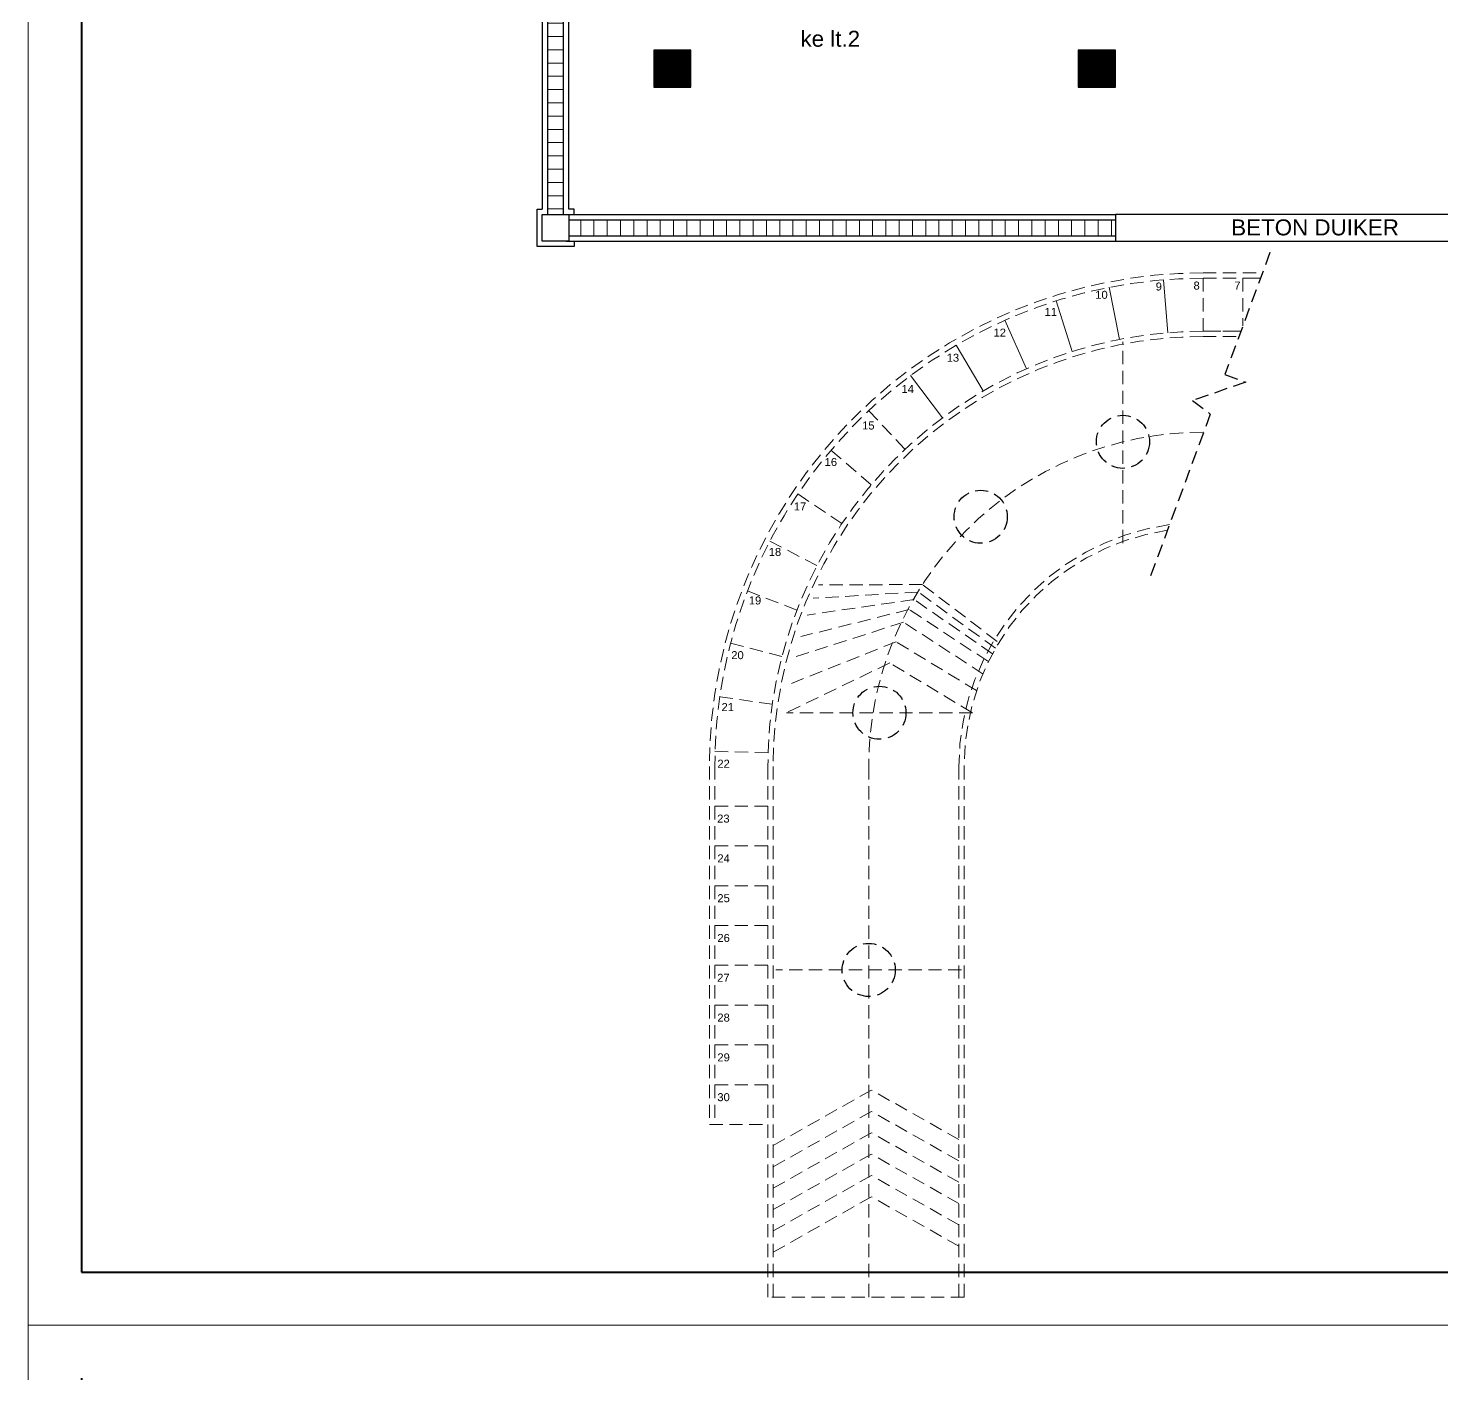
# Model space of a CAD drawing. Header units: inches. Extents: x 249 to 1192, y -18 to 440.
# Drawn here: x 249.22 to 275.85, y 224.57 to 249.93 of the extents above; entities that cross this region are included whole.
import ezdxf
from ezdxf.enums import TextEntityAlignment as Align

# ---------------------------------------------------------------- set-up
doc = ezdxf.new("R2010")
doc.units = ezdxf.units.IN
doc.header["$MEASUREMENT"] = 0
doc.linetypes.add('CENTER2', pattern=[1.125, 0.75, -0.125, 0.125, -0.125])
doc.linetypes.add('DASHED2', pattern=[0.375, 0.25, -0.125])
for name, color, linetype, lineweight in [('ARSIR BETON', 8, 'Continuous', 0), ('DINDING', 6, 'Continuous', 0), ('DINDING2', 137, 'Continuous', 20), ('GRS KOP', 1, 'Continuous', 40), ('KOP', 7, 'Continuous', 20), ('TEXT (KET. RUANG)', 7, 'Continuous', 5)]:
    doc.layers.add(name, color=color, linetype=linetype, lineweight=lineweight)
for name, color, linetype in [('AS', 15, 'CENTER2'), ('KOLOM', 5, 'Continuous'), ('SALURAN', 117, 'Continuous')]:
    doc.layers.add(name, color=color, linetype=linetype)
doc.styles.get("Standard").update_dxf_attribs({"font": 'arial.ttf'})

# ---------------------------------------------------------------- blocks, each defined once
blk = doc.blocks.new('KOP-ARS')
at = {"layer": 'GRS KOP'}
for p, q in [((1, 54), (1, 1)), ((1, 1), (83, 1))]:
    blk.add_line(p, q, dxfattribs=at)
at = {"layer": 'KOP'}
blk.add_lwpolyline([(0, 0), (84, 0), (84, 55), (0, 55)], close=True, dxfattribs=at)
for tag, height, p in [('SUKMA', 0.2, (78, 9.9)), ('1:100', 0.25, (81.3, 5.5)), ('1:100', 0.25, (81.3, 4.9)), ('1:100', 0.25, (81.3, 4.3)), ('AR-01', 0.35, (78.15, 2.7)), ('10', 0.35, (81.3, 2.7)), ('2012', 0.35, (81.3, 1.7))]:
    blk.add_attdef(tag, text='', height=height, dxfattribs=at).set_placement(p, align=Align.MIDDLE)
for p in [(73.7, 5.325), (73.7, 4.725), (73.7, 4.125)]:
    blk.add_attdef('-', p, '', height=0.35, dxfattribs=at)
blk = doc.blocks.new('K1')
at = {"layer": 'ARSIR BETON'}
h = blk.add_hatch(dxfattribs=at)
h.set_pattern_fill('ANSI37', color=256, scale=0.15, style=0)
h.set_pattern_definition([(45, (258.37489, 277.120751), (-0.01325825, 0.01325825), []), (135, (258.37489, 277.120751), (-0.01325825, -0.01325825), [])])
h.paths.add_polyline_path([(259.125, 277.171), (259.125, 277.871), (258.425, 277.871), (258.425, 277.171)])
at = {"layer": 'KOLOM'}
blk.add_lwpolyline([(258.425, 277.171), (259.125, 277.171), (259.125, 277.871), (258.425, 277.871)], close=True, dxfattribs=at)
for points in [[(258.725, 277.571), (258.825, 277.471)], [(258.725, 277.471), (258.825, 277.571)]]:
    blk.add_lwpolyline(points, dxfattribs=at)
blk = doc.blocks.new('LT1')
at = {"layer": 'DINDING2'}
h = blk.add_hatch(dxfattribs=at)
h.set_pattern_fill('_USER', color=23, scale=0.25, angle=90, style=0, pattern_type=0)
h.set_pattern_definition([(4e-15, (684.7591, 128.02574), (2e-17, -0.25), [])])
h.paths.add_polyline_path([(684.758, 142.656), (685.059, 142.756), (685.059, 111.407), (684.759, 111.407)])
h = blk.add_hatch(dxfattribs=at)
h.set_pattern_fill('_USER', color=23, scale=0.25, angle=90, style=0, pattern_type=0)
h.set_pattern_definition([(90, (701.62636, 111.00797), (-0.25, 2e-17), [])])
h.paths.add_polyline_path([(719.608, 111.308), (719.608, 111.008), (728.933, 111.008), (728.933, 111.308)])
h.paths.add_polyline_path([(685.159, 111.308), (685.159, 111.008), (695.458, 111.008), (695.458, 111.308)])
at = {"layer": 'AS', "linetype": 'DASHED2'}
blk.add_lwpolyline([(698.369, 110.692), (697.52, 108.393), (697.911, 108.249), (696.912, 107.901), (697.245, 107.647), (696.079, 104.489)], dxfattribs=at)
for centre in [(695.599, 107.124), (692.918, 105.712), (691.011, 102.017), (690.808, 97.171)]:
    blk.add_circle(centre, 0.5, dxfattribs=at)
at = {"layer": 'DINDING', "linetype": 'DASHED2'}
for points in [[(697.108, 110.307, 0.414214), (687.808, 101.007), (687.808, 94.259)], [(697.108, 110.207, 0.414214), (687.908, 101.007), (687.908, 94.259)], [(688.908, 91.007), (688.908, 101.007, -0.414214), (697.108, 109.207), (697.821, 109.207)], [(689.008, 91.007), (689.008, 101.007, -0.414214), (697.108, 109.107), (697.784, 109.107)], [(697.108, 107.307, 0.414214), (690.808, 101.007), (690.808, 91.007)], [(696.476, 105.564, 0.374392), (692.508, 101.007), (692.508, 91.007)], [(696.436, 105.457, 0.370994), (692.608, 101.007), (692.608, 91.007)]]:
    blk.add_lwpolyline(points, format="xyb", dxfattribs=at)
for points in [[(697.108, 110.307), (698.227, 110.307)], [(697.108, 110.207), (698.19, 110.207)], [(697.109, 110.207), (697.859, 110.207), (697.859, 109.31)], [(697.82, 109.206), (697.109, 109.206), (697.109, 110.207)], [(698.19, 110.207), (697.859, 110.207), (697.859, 109.31)], [(695.599, 105.212), (695.599, 109.007)], [(690.807, 107.711), (691.492, 106.983)], [(697.108, 107.307), (697.119, 107.307)], [(690.096, 106.964), (690.858, 106.316)], [(689.473, 106.141), (690.303, 105.583)], [(688.946, 105.254), (689.834, 104.792)], [(693.226, 103.363), (691.82, 104.434), (689.862, 104.427)], [(688.522, 104.313), (689.456, 103.954)], [(693.139, 103.129), (691.664, 104.151), (689.648, 103.86)], [(693.197, 103.234), (691.74, 104.293), (689.761, 104.176)], [(693.054, 102.988), (691.571, 103.964), (689.527, 103.453)], [(692.967, 102.748), (691.464, 103.723), (689.436, 103.076)], [(688.206, 103.331), (689.174, 103.079)], [(692.84, 102.435), (691.325, 103.356), (689.345, 102.568)], [(692.761, 102.018), (691.206, 102.957), (689.261, 102.018)], [(688.002, 102.32), (688.992, 102.177)], [(692.761, 102.018), (689.261, 102.015)], [(687.912, 101.292), (688.912, 101.261)], [(687.908, 100.259), (688.908, 100.259)], [(687.908, 99.509), (688.908, 99.509)], [(687.908, 98.759), (688.908, 98.759)], [(687.908, 98.009), (688.908, 98.009)], [(687.908, 97.259), (688.908, 97.259)], [(692.558, 97.172), (689.058, 97.17)], [(687.908, 96.509), (688.908, 96.509)], [(687.908, 95.759), (688.908, 95.759)], [(687.908, 95.009), (688.908, 95.009)], [(692.508, 93.975), (690.858, 94.908), (689.008, 93.862)], [(692.508, 93.573), (690.858, 94.506), (689.008, 93.46)], [(687.808, 94.259), (688.908, 94.259)], [(692.508, 93.171), (690.858, 94.103), (689.008, 93.058)], [(692.508, 92.768), (690.858, 93.701), (689.008, 92.655)], [(692.508, 92.366), (690.858, 93.299), (689.008, 92.253)], [(692.508, 91.964), (690.858, 92.897), (689.008, 91.851)], [(692.608, 91.007), (688.908, 91.007)]]:
    blk.add_lwpolyline(points, dxfattribs=at)
at = {"layer": 'DINDING'}
for points in [[(695.339, 110.036), (695.532, 109.055)], [(696.361, 110.177), (696.442, 109.18)], [(694.34, 109.781), (694.64, 108.827)], [(693.375, 109.416), (693.78, 108.502)], [(692.457, 108.945), (692.962, 108.082)], [(691.597, 108.375), (692.196, 107.574)]]:
    blk.add_lwpolyline(points, dxfattribs=at)
at = {"layer": 'SALURAN'}
for points in [[(684.659, 142.756), (684.658, 142.756), (684.658, 111.507)], [(685.159, 111.507), (685.159, 142.756), (685.159, 142.756)], [(684.559, 110.907), (684.559, 111.507), (684.659, 111.507)], [(685.108, 111.407), (695.458, 111.407)], [(685.259, 111.407), (685.259, 111.507), (685.159, 111.507)], [(685.159, 111.308), (695.458, 111.308)], [(685.259, 110.907), (685.259, 110.807), (684.559, 110.807), (684.559, 110.907)], [(685.108, 110.907), (695.458, 110.907)], [(685.159, 111.008), (695.458, 111.008)]]:
    blk.add_lwpolyline(points, dxfattribs=at)
for points in [[(685.059, 142.656), (684.758, 142.656), (684.758, 111.407), (685.059, 111.407)], [(684.659, 111.407), (685.159, 111.407), (685.159, 110.907), (684.659, 110.907)], [(695.458, 110.907), (702.759, 110.907), (702.759, 111.407), (695.458, 111.407)]]:
    blk.add_lwpolyline(points, close=True, dxfattribs=at)
at = {"layer": 'KOLOM'}
for p in [(428.333, -163.364), (436.333, -163.364)]:
    blk.add_blockref('K1', p, dxfattribs=at)
at = {"layer": 'TEXT (KET. RUANG)'}
for s, height, p in [('ke lt.2', 0.3015, (689.523, 114.569)), ('BETON DUIKER', 0.3015, (697.639, 111.014)), ('9', 0.151, (696.215, 109.975)), ('10', 0.1507, (695.077, 109.819)), ('11', 0.1507, (694.122, 109.497)), ('12', 0.1507, (693.16, 109.106)), ('13', 0.1507, (692.278, 108.633)), ('14', 0.1507, (691.426, 108.044)), ('15', 0.1507, (690.684, 107.356))]:
    blk.add_text(s, height=height, dxfattribs=at).set_placement(p)
at = {"layer": 'TEXT (KET. RUANG)', "linetype": 'DASHED2'}
for s, height, p in [('8', 0.151, (696.928, 109.993)), ('7', 0.151, (697.696, 109.993)), ('16', 0.1507, (689.978, 106.668)), ('17', 0.1507, (689.397, 105.83)), ('18', 0.1507, (688.925, 104.973)), ('19', 0.1507, (688.549, 104.059)), ('20', 0.1507, (688.219, 103.028)), ('21', 0.1507, (688.035, 102.05)), ('22', 0.1507, (687.957, 100.982)), ('23', 0.1507, (687.953, 99.948)), ('24', 0.1507, (687.957, 99.198)), ('25', 0.1507, (687.957, 98.448)), ('26', 0.1507, (687.957, 97.698)), ('27', 0.1507, (687.953, 96.948)), ('28', 0.1507, (687.957, 96.198)), ('29', 0.1507, (687.957, 95.448)), ('30', 0.1507, (687.957, 94.698))]:
    blk.add_text(s, height=height, dxfattribs=at).set_placement(p)

msp = doc.modelspace()

# ---------------------------------------------------------------- block references
msp.add_blockref('LT1', (-425.7554, 135.0136))
at = {"layer": 'KOP'}
for p in [(249.2179, 225.4885), (249.2179, 170.4885)]:
    msp.add_blockref('KOP-ARS', p, dxfattribs=at)

doc.saveas('drawing.dxf')
